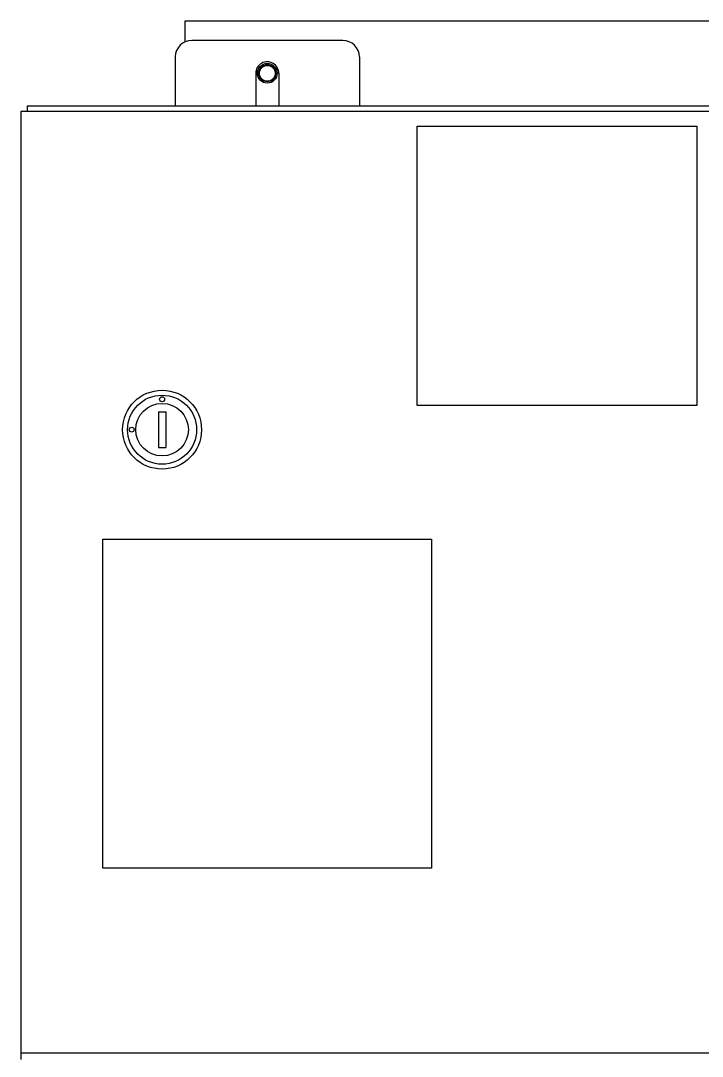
# Model space of a CAD drawing. Extents: x -2384 to 29887, y -2542 to 22350.
# Drawn here: x 6032.9 to 6240.2, y 4341.2 to 4656.2 of the extents above; entities that cross this region are included whole.
import ezdxf

# ---------------------------------------------------------------- set-up
doc = ezdxf.new("R2010")
doc.units = 0
doc.header["$LTSCALE"] = 63.5
doc.header["$MEASUREMENT"] = 0
doc.layers.get('0').update_dxf_attribs({"linetype": 'CONTINUOUS'})

msp = doc.modelspace()

# ---------------------------------------------------------------- linework, layer by layer
at = {"color": 6}
for p, q in [((6082.93, 4656.21), (6482.93, 4656.21)), ((6082.93, 4649.79), (6082.93, 4656.21)), ((6082.93, 4656.21), (6482.93, 4656.21)), ((6082.93, 4649.79), (6082.93, 4656.21)), ((6130.93, 4650.21), (6084.93, 4650.21)), ((6130.93, 4650.21), (6084.93, 4650.21)), ((6079.93, 4645.21), (6079.93, 4630.21)), ((6079.93, 4645.21), (6079.93, 4630.21)), ((6135.93, 4645.21), (6135.93, 4630.21)), ((6135.93, 4645.21), (6135.93, 4630.21)), ((6104.43, 4640.21), (6104.43, 4630.21)), ((6111.43, 4640.21), (6111.43, 4630.21)), ((6532.93, 4628.61), (6032.93, 4628.61)), ((6032.93, 4628.61), (6032.93, 4340.21)), ((6530.93, 4630.21), (6034.93, 4630.21)), ((6034.93, 4630.21), (6034.93, 4628.61)), ((6153.56, 4624.15), (6238.56, 4624.15)), ((6153.56, 4539.15), (6153.56, 4624.15)), ((6238.56, 4624.15), (6238.56, 4539.15)), ((6238.56, 4539.15), (6153.56, 4539.15)), ((6074.83, 4537.26), (6077.03, 4537.26)), ((6074.83, 4537.26), (6074.83, 4526.36)), ((6077.03, 4537.26), (6077.03, 4526.36)), ((6074.83, 4526.36), (6077.03, 4526.36)), ((6057.92, 4498.47), (6157.92, 4498.47)), ((6057.92, 4398.47), (6057.92, 4498.47)), ((6157.92, 4498.47), (6157.92, 4398.47)), ((6157.92, 4398.47), (6057.92, 4398.47)), ((6032.93, 4342.21), (6532.93, 4342.21))]:
    msp.add_line(p, q, dxfattribs=at)
for centre, radius in [((6107.93, 4640.21), 3), ((6107.93, 4640.21), 2.58), ((6107.93, 4640.21), 2.4), ((6075.93, 4531.81), 12), ((6075.93, 4531.81), 10.5), ((6075.93, 4531.81), 8), ((6075.93, 4541.06), 0.75), ((6066.68, 4531.81), 0.75)]:
    msp.add_circle(centre, radius, dxfattribs=at)
for centre, radius, start, end in [((6084.93, 4645.21), 5, 90, 180), ((6084.93, 4645.21), 5, 90, 180), ((6130.93, 4645.21), 5, 0, 90), ((6130.93, 4645.21), 5, 0, 90), ((6107.93, 4640.21), 3.5, 359.8311, 180)]:
    msp.add_arc(centre, radius, start, end, dxfattribs=at)

doc.saveas('drawing.dxf')
